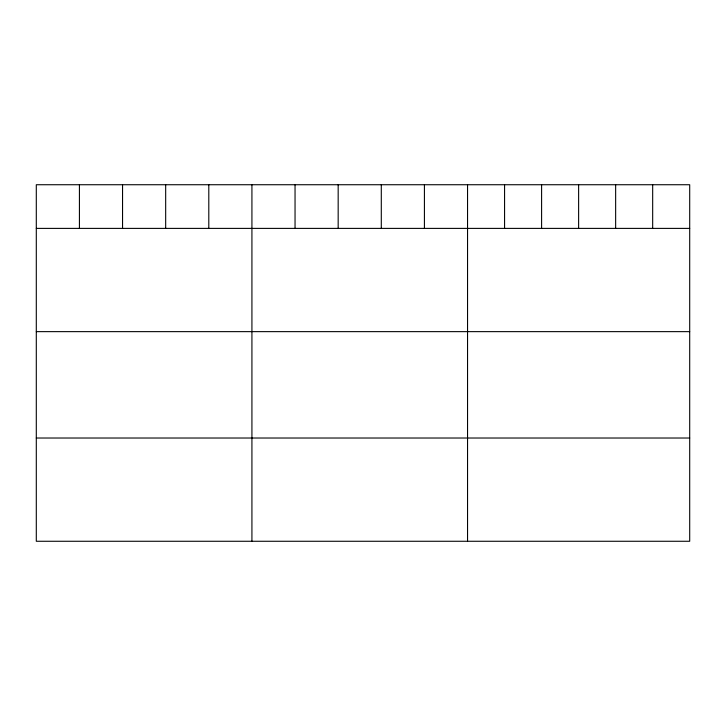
<?xml version="1.0" encoding="UTF-8"?>
<svg xmlns="http://www.w3.org/2000/svg" width="726" height="726" viewBox="0 0 726 726"><rect width="100%" height="100%" fill="white"/><g stroke="black" fill="none" stroke-linecap="round" stroke-linejoin="round"><path stroke-width="1.09" d="M689.7 228.391L689.7 541.269L36.3 541.269L36.3 184.731L689.7 184.731L689.7 228.391L36.3 228.391M36.3 331.637L689.7 331.637M36.3 438.023L689.7 438.023M652.674 184.731L652.674 228.391M615.648 184.731L615.648 228.391M578.622 184.731L578.622 228.391M541.596 184.731L541.596 228.391M504.57 184.731L504.57 228.391M467.544 184.731L467.544 541.269M424.42 184.731L424.42 228.391M381.295 184.731L381.295 228.391M338.171 184.731L338.171 228.391M295.046 184.731L295.046 228.391M251.922 184.731L251.922 541.269M208.798 184.731L208.798 228.391M165.673 184.731L165.673 228.391M122.549 184.731L122.549 228.391M79.424 184.731L79.424 228.391"/></g></svg>
